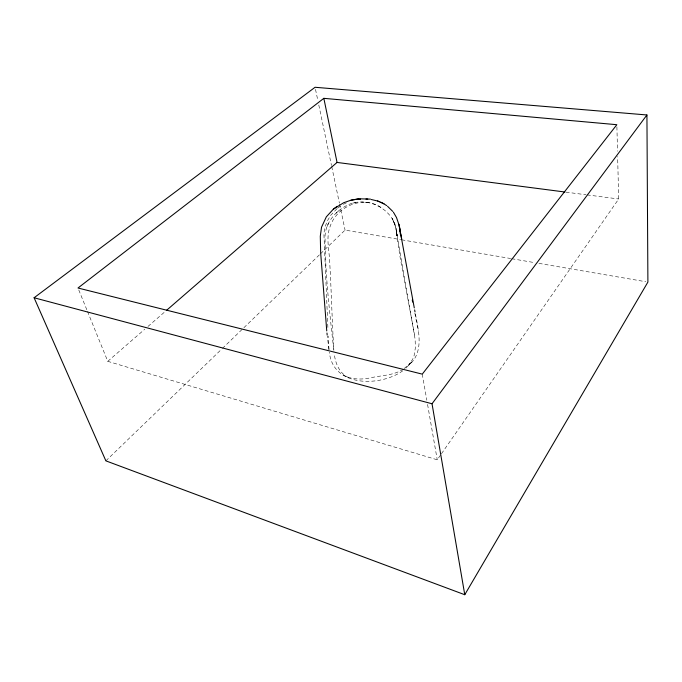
<?xml version="1.0" encoding="UTF-8"?>
<svg xmlns="http://www.w3.org/2000/svg" width="682" height="682" viewBox="0 0 682 682"><rect width="100%" height="100%" fill="white"/><g stroke="black" fill="none" stroke-linecap="round" stroke-linejoin="round"><path stroke-width="0.51" stroke-dasharray="3.41 2.56" d="M396.771 233.559L396.336 230.797L397.069 235.665C397.47 211.002 368.22 194.37 346.857 205.41C335.459 211.275 325.936 222.332 325.05 235.52C325.05 274.428 329.764 313.319 334.001 351.972M327.028 226.56L329.022 222.213M87.518 311.469L107.765 361.324L437.247 459.804L440.887 454.57M441.493 453.692L618.693 198.991L617.636 156.545M397.069 235.665L396.574 232.34L415.133 339.269L415.364 347.846L414.059 355.791L412.687 359.278L408.552 365.373C424.323 352.782 418.654 330.761 415.372 313.848M405.875 368.127L409.532 364.358M404.179 368.519L412.457 361.324M409.771 364.069L411.468 362.338M105.872 460.853L221.633 349.167M222.4 348.434L319.764 254.497M320.531 253.755L345.066 230.09L400.598 239.621M338.562 210.934L335.16 214.012M336.959 208.709L330.702 215.333L327.343 220.883L325.075 226.867L323.882 233.253L327.897 327.854M107.765 361.324L144.772 329.227M147.994 326.431L165.692 311.077M337.59 208.155L341.853 205.239M402.815 370.778C380.522 386.873 332.935 387.453 329.346 352.159M403.326 369.124C394.17 375.288 382.807 375.253 372.372 377.427C362.824 379.678 352.372 380.053 343.54 375.185M343.344 204.344L346.533 202.784M356.03 202.366L352.492 203.193M361.835 201.974L362.432 202.051M565.949 192.145L585.991 194.754M587.049 194.89L618.693 198.991M368.425 202.776L364.853 202.213M401.647 239.8L510.63 258.512M511.679 258.691L534.731 262.655M538.925 263.371L645.803 281.726M381.042 207.43C362.73 195.222 337.198 206.186 330.224 226.134C325.689 237.856 329.372 250.405 329.721 262.476C331.418 291.751 332.04 321.086 333.856 350.352M348.792 377.7C339.431 373.574 335.331 363.336 334.265 353.779M393.454 221.121L392.09 218.453L394.631 224.114L396.199 230.721L400.002 256.662L414.596 334.981M78.78 289.961L87.117 310.489M394.597 224.114L393.488 221.224L395.569 227.157M315.502 89.359L317.914 100.834M318.792 105.002L331.486 165.462M331.708 166.502L339.372 202.989M339.593 204.029L345.066 230.09M414.852 313.115L418.33 331.034M422.26 374.137L426.83 400.249M427.563 404.435L437.247 459.804M396.191 229.953L396.66 233.065M328.954 349.508L327.292 336.158M396.557 232.17L397.222 238.044M328.997 349.602L328.17 336.038M616.903 126.826L617.508 151.234"/><path stroke-width="1.02" d="M464.766 594.721L647.9 282.084L646.928 114.968L315.067 87.279L34.1 297.761L105.872 460.853L464.766 594.721L432.03 403.761L646.928 114.968M358.613 198.888L350.949 200.21L343.677 202.725L333.387 209.118L326.328 216.859L321.529 227.183L320.284 236.313L320.676 252.954L326.755 330.923M166.493 310.387L337.053 162.435L564.892 192.009M323.839 98.327L77.987 288.009L422.26 374.137L616.843 124.704L323.839 98.327L337.053 162.435M333.387 209.118L337.164 206.314M350.949 200.21L359.209 198.794L370.462 199.118M358.749 199.434L360.548 199.195M365.97 199.059L367.769 199.11M371.289 199.502L377.155 200.917M34.1 297.761L432.03 403.761M377.973 201.164L379.524 201.778M377.453 200.866L383.864 203.756M380.701 202.162L383.753 203.739M384 203.901L386.72 205.64M387.547 206.305L392.747 211.403M393.412 212.204L396.506 217.549L398.603 223.722M399.771 228.632L398.868 224.131L414.281 307.914M412.26 300.054L412.661 302.066M400.718 233.815L401.672 238.998M414.647 309.892L415.006 311.87M399.516 227.115L400.257 231.974L399.942 229.894M400.129 232.545L400.377 234.403M326.968 333.012L327.181 335.109"/></g></svg>
